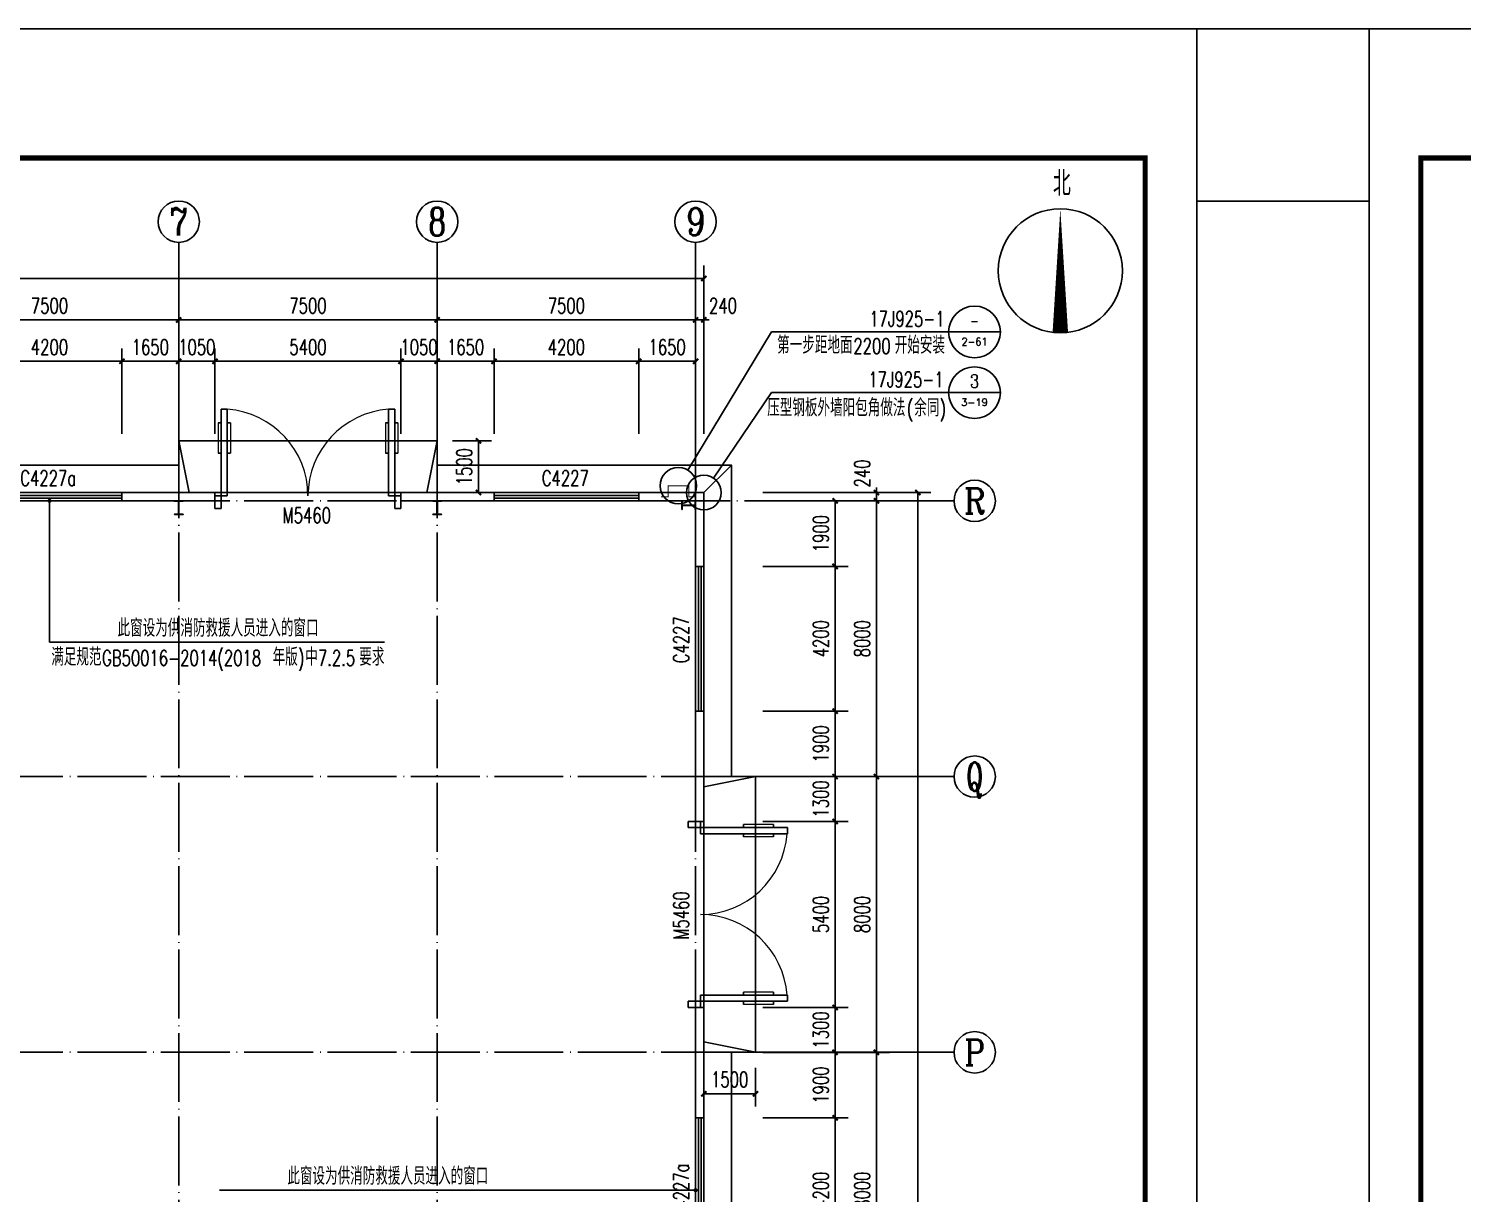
# Model space of a CAD drawing. Extents: x 14591016 to 15383666, y -730593 to -510197.
# Drawn here: x 14736611 to 14778219, y -606733 to -572943 of the extents above; entities that cross this region are included whole.
import ezdxf
from ezdxf.enums import TextEntityAlignment as Align

# ---------------------------------------------------------------- set-up
doc = ezdxf.new("R2010")
doc.units = 0
doc.header["$LTSCALE"] = 1000
doc.header["$MEASUREMENT"] = 0
doc.linetypes.add('DOTE', pattern=[2.42, 2, -0.2, 0.02, -0.2])
for name, color, linetype in [('AXIS', 3, 'Continuous'), ('AXIS_TEXT', 7, 'Continuous'), ('COLUMN', 2, 'Continuous'), ('DIM_IDEN', 3, 'Continuous'), ('DIM_LEAD', 3, 'Continuous'), ('DIM_SYMB', 3, 'Continuous'), ('DOTE', 1, 'DOTE'), ('PUB_DIM', 3, 'Continuous'), ('PUB_TEXT', 7, 'Continuous'), ('TK', 4, 'Continuous'), ('WALL-PARAPET', 6, 'Continuous'), ('WINDOW', 4, 'Continuous'), ('WINDOW_TEXT', 7, 'Continuous')]:
    doc.layers.add(name, color=color, linetype=linetype)
doc.styles.add('_TCH_AXIS', font='COMPLEX', dxfattribs={"bigfont": 'GBCBIG'})
doc.styles.add('_TCH_DIM', font='SIMPLEX', dxfattribs={"bigfont": 'GBCBIG'})
doc.styles.add('_TCH_DIM_T3', font='SIMPLEX', dxfattribs={"width": 0.705882, "bigfont": 'GBCBIG'})
doc.styles.add('_TCH_LABEL', font='COMPLEX', dxfattribs={"bigfont": 'GBCBIG'})
doc.styles.add('_TCH_WINDOW', font='SIMPLEX', dxfattribs={"height": 3.5, "bigfont": 'GBCBIG'})
doc.styles.add('COMPLEX', font='COMPLEX')
doc.dimstyles.new('_TCH_ARCH&&150', dxfattribs={"dimtxt": 446.25, "dimasz": 150, "dimexe": 375, "dimexo": 450, "dimgap": 189.375, "dimtad": 1, "dimdec": 0, "dimzin": 0, "dimdsep": 46, "dimtxsty": '_TCH_DIM_T3', "dimblk": 'ARCHTICK', "dimcen": 0.09, "dimclrt": 7, "dimazin": 2, "dimtfac": 1, "dimtdec": 0, "dimtix": 1, "dimtmove": 2, "dimatfit": 3, "dimfxl": 0, "dimtolj": 1, "dimtzin": 0, "dimarcsym": 0})

# ---------------------------------------------------------------- blocks, each defined once
blk = doc.blocks.new('A$C797E1D2B')
at = {"layer": 'COLUMN'}
h = blk.add_hatch(color=256, dxfattribs=at)
h.paths.add_polyline_path([(125, 400), (250, 400), (250, 388), (130, 388), (130, 200), (125, 200)])
h.paths.add_polyline_path([(0, 400), (125, 400), (125, 200), (120, 200), (120, 388), (0, 388)])
h.paths.add_polyline_path([(0, 12), (120, 12), (120, 200), (125, 200), (125, 0), (0, 0)])
h.paths.add_polyline_path([(125, 200), (130, 200), (130, 12), (250, 12), (250, 0), (125, 0)])
blk.add_lwpolyline([(250, 0), (250, 12), (130, 12), (130, 388), (250, 388), (250, 400), (0, 400), (0, 388), (120, 388), (120, 12), (0, 12), (0, 0)], close=True, dxfattribs=at)
blk = doc.blocks.new('GeYuanFrame_46685588', base_point=(20.09, 4.53))
at = {"layer": 'TK'}
blk.add_lwpolyline([(20.09, 4.53), (20.09, 598.53), (1071.09, 598.53), (1071.09, 4.53)], close=True, dxfattribs=at)
at = {"layer": 'TK', "const_width": 1}
blk.add_lwpolyline([(45.09, 588.53), (1061.09, 588.53), (1061.09, 14.53), (45.09, 14.53)], close=True, dxfattribs=at)
blk = doc.blocks.new('GeYuanFrame_74283803', base_point=(20.09, 4.53))
at = {"layer": 'TK'}
blk.add_lwpolyline([(20.09, 4.53), (20.09, 598.53), (1071.09, 598.53), (1071.09, 4.53)], close=True, dxfattribs=at)
at = {"layer": 'TK', "const_width": 1}
blk.add_lwpolyline([(45.09, 588.53), (1061.09, 588.53), (1061.09, 14.53), (45.09, 14.53)], close=True, dxfattribs=at)
blk = doc.blocks.new('$DorLib2D$00000011')
for p, q in [((-0.4667, 0.4709), (-0.4667, -0.0625)), ((-0.4667, 0.4709), (-0.4333, 0.4709)), ((-0.4333, 0.4709), (-0.4333, 0.0042)), ((0.4333, 0.4709), (0.4333, 0.0042)), ((0.4667, 0.4709), (0.4333, 0.4709)), ((0.4667, 0.4709), (0.4667, -0.0625)), ((-0.4833, 0.3962), (-0.4667, 0.3962)), ((-0.4167, 0.3962), (-0.4333, 0.3962)), ((0.4167, 0.3962), (0.4333, 0.3962)), ((0.4833, 0.3962), (0.4667, 0.3962)), ((-0.4833, 0.2346), (-0.4667, 0.2346)), ((-0.4167, 0.2346), (-0.4333, 0.2346)), ((0.4167, 0.2346), (0.4333, 0.2346)), ((0.4833, 0.2346), (0.4667, 0.2346)), ((-0.5, 0.0042), (-0.4333, 0.0042)), ((-0.5, 0.0042), (-0.5, -0.0625)), ((0.5, 0.0042), (0.4333, 0.0042)), ((0.5, 0.0042), (0.5, -0.0625)), ((-0.5, -0.0625), (-0.4667, -0.0625)), ((0.5, -0.0625), (0.4667, -0.0625))]:
    blk.add_line(p, q)
at = {"lineweight": 13}
for p, q in [((-0.4833, 0.3962), (-0.4833, 0.2346)), ((-0.4167, 0.3962), (-0.4167, 0.2346)), ((0.4167, 0.3962), (0.4167, 0.2346)), ((0.4833, 0.3962), (0.4833, 0.2346))]:
    blk.add_line(p, q, dxfattribs=at)
for centre, start, end in [((-0.4667, 0.0042), 0, 85.90396), ((0.4667, 0.0042), 94.09604, 180)]:
    blk.add_arc(centre, 0.4667, start, end, dxfattribs=at)
blk = doc.blocks.new('$TCHSYS$WIN2D')
for p, q in [((-0.5, 0.5), (0.5, 0.5)), ((-0.5, 0.5), (-0.5, -0.5)), ((0.5, 0.5), (0.5, -0.5)), ((0.5, 0.1667), (-0.5, 0.1667)), ((0.5, -0.1667), (-0.5, -0.1667)), ((-0.5, -0.5), (0.5, -0.5))]:
    blk.add_line(p, q)
blk = doc.blocks.new('_AXISO')
blk.add_circle((0, 0), 0.5)
at = {"layer": 'AXIS_TEXT', "style": 'COMPLEX', "width": 1.041667}
blk.add_attdef('A', text='', height=0.56, dxfattribs=at).set_placement((-0.25, -0.28), (0.25, -0.28), align=Align.FIT)
blk = doc.blocks.new('_ArchTick')
at = {"color": 0, "linetype": 'ByBlock', "const_width": 0.4}
blk.add_lwpolyline([(-0.5, -0.5), (0.5, 0.5)], dxfattribs=at)
blk = doc.blocks.new('*D56')
at = {"layer": 'AXIS', "color": 0, "lineweight": -2}
for p, q in [((14695726, -584693), (14695726, -579818)), ((14756206, -584693), (14756206, -579818)), ((14695726, -580193), (14756206, -580193))]:
    blk.add_line(p, q, dxfattribs=at)
at = {"layer": 'Defpoints', "color": 0}
for p in [(14756206, -580193), (14695726, -585143), (14756206, -585143)]:
    blk.add_point(p, dxfattribs=at)
at = {"layer": 'AXIS', "color": 0, "lineweight": -2, "xscale": 150, "yscale": 150, "zscale": 150, "rotation": 180}
blk.add_blockref('_ArchTick', (14695726, -580193), dxfattribs=at)
at = {"layer": 'AXIS', "color": 0, "lineweight": -2, "xscale": 150, "yscale": 150, "zscale": 150}
blk.add_blockref('_ArchTick', (14756206, -580193), dxfattribs=at)
at = {"layer": 'AXIS', "color": 7, "insert": (14725966, -579780), "char_height": 446.2, "attachment_point": 5, "style": '_TCH_DIM_T3'}
blk.add_mtext('\\A1;60480', dxfattribs=at)
blk = doc.blocks.new('*D63')
at = {"layer": 'AXIS', "color": 0, "lineweight": -2}
for p, q in [((14733466, -584693), (14733466, -581018)), ((14740966, -584693), (14740966, -581018)), ((14733466, -581393), (14740966, -581393))]:
    blk.add_line(p, q, dxfattribs=at)
at = {"layer": 'Defpoints', "color": 0}
for p in [(14740966, -581393), (14733466, -585143), (14740966, -585143)]:
    blk.add_point(p, dxfattribs=at)
at = {"layer": 'AXIS', "color": 0, "lineweight": -2, "xscale": 150, "yscale": 150, "zscale": 150, "rotation": 180}
blk.add_blockref('_ArchTick', (14733466, -581393), dxfattribs=at)
at = {"layer": 'AXIS', "color": 0, "lineweight": -2, "xscale": 150, "yscale": 150, "zscale": 150}
blk.add_blockref('_ArchTick', (14740966, -581393), dxfattribs=at)
at = {"layer": 'AXIS', "color": 7, "insert": (14737216, -580980), "char_height": 446.2, "attachment_point": 5, "style": '_TCH_DIM_T3'}
blk.add_mtext('\\A1;7500', dxfattribs=at)
blk = doc.blocks.new('*D64')
at = {"layer": 'AXIS', "color": 0, "lineweight": -2}
for p, q in [((14740966, -584693), (14740966, -581018)), ((14748466, -584693), (14748466, -581018)), ((14740966, -581393), (14748466, -581393))]:
    blk.add_line(p, q, dxfattribs=at)
at = {"layer": 'Defpoints', "color": 0}
for p in [(14748466, -581393), (14740966, -585143), (14748466, -585143)]:
    blk.add_point(p, dxfattribs=at)
at = {"layer": 'AXIS', "color": 0, "lineweight": -2, "xscale": 150, "yscale": 150, "zscale": 150, "rotation": 180}
blk.add_blockref('_ArchTick', (14740966, -581393), dxfattribs=at)
at = {"layer": 'AXIS', "color": 0, "lineweight": -2, "xscale": 150, "yscale": 150, "zscale": 150}
blk.add_blockref('_ArchTick', (14748466, -581393), dxfattribs=at)
at = {"layer": 'AXIS', "color": 7, "insert": (14744716, -580980), "char_height": 446.2, "attachment_point": 5, "style": '_TCH_DIM_T3'}
blk.add_mtext('\\A1;7500', dxfattribs=at)
blk = doc.blocks.new('*D65')
at = {"layer": 'AXIS', "color": 0, "lineweight": -2}
for p, q in [((14748466, -584693), (14748466, -581018)), ((14755966, -584693), (14755966, -581018)), ((14748466, -581393), (14755966, -581393))]:
    blk.add_line(p, q, dxfattribs=at)
at = {"layer": 'Defpoints', "color": 0}
for p in [(14755966, -581393), (14748466, -585143), (14755966, -585143)]:
    blk.add_point(p, dxfattribs=at)
at = {"layer": 'AXIS', "color": 0, "lineweight": -2, "xscale": 150, "yscale": 150, "zscale": 150, "rotation": 180}
blk.add_blockref('_ArchTick', (14748466, -581393), dxfattribs=at)
at = {"layer": 'AXIS', "color": 0, "lineweight": -2, "xscale": 150, "yscale": 150, "zscale": 150}
blk.add_blockref('_ArchTick', (14755966, -581393), dxfattribs=at)
at = {"layer": 'AXIS', "color": 7, "insert": (14752216, -580980), "char_height": 446.2, "attachment_point": 5, "style": '_TCH_DIM_T3'}
blk.add_mtext('\\A1;7500', dxfattribs=at)
blk = doc.blocks.new('*D66')
at = {"layer": 'AXIS', "color": 0, "lineweight": -2}
for p, q in [((14755966, -584693), (14755966, -581018)), ((14756206, -584693), (14756206, -581018)), ((14755966, -581393), (14755816, -581393)), ((14755966, -581393), (14756206, -581393)), ((14756206, -581393), (14756356, -581393))]:
    blk.add_line(p, q, dxfattribs=at)
at = {"layer": 'Defpoints', "color": 0}
for p in [(14756206, -581393), (14755966, -585143), (14756206, -585143)]:
    blk.add_point(p, dxfattribs=at)
at = {"layer": 'AXIS', "color": 0, "lineweight": -2, "xscale": 150, "yscale": 150, "zscale": 150}
blk.add_blockref('_ArchTick', (14755966, -581393), dxfattribs=at)
at = {"layer": 'AXIS', "color": 0, "lineweight": -2, "xscale": 150, "yscale": 150, "zscale": 150, "rotation": 180}
blk.add_blockref('_ArchTick', (14756206, -581393), dxfattribs=at)
at = {"layer": 'AXIS', "color": 7, "insert": (14756761, -580980), "char_height": 446.2, "attachment_point": 5, "style": '_TCH_DIM_T3'}
blk.add_mtext('\\A1;240', dxfattribs=at)
blk = doc.blocks.new('*D85')
at = {"layer": 'AXIS', "color": 0, "lineweight": -2}
for p, q in [((14757916, -586403), (14762791, -586403)), ((14762416, -706883), (14762416, -586403)), ((14757916, -706883), (14762791, -706883))]:
    blk.add_line(p, q, dxfattribs=at)
at = {"layer": 'Defpoints', "color": 0}
for p in [(14757466, -586403), (14762416, -586403), (14757466, -706883)]:
    blk.add_point(p, dxfattribs=at)
at = {"layer": 'AXIS', "color": 0, "lineweight": -2, "xscale": 150, "yscale": 150, "zscale": 150}
for p, rotation in [((14762416, -586403), 90), ((14762416, -706883), 270)]:
    blk.add_blockref('_ArchTick', p, dxfattribs=dict(at, rotation=rotation))
at = {"layer": 'AXIS', "color": 7, "insert": (14762004, -646643), "char_height": 446.2, "attachment_point": 5, "rotation": 90, "style": '_TCH_DIM_T3'}
blk.add_mtext('\\A1;120480', dxfattribs=at)
blk = doc.blocks.new('*D99')
at = {"layer": 'AXIS', "color": 0, "lineweight": -2}
for p, q in [((14757916, -602643), (14761591, -602643)), ((14761216, -610643), (14761216, -602643)), ((14757916, -610643), (14761591, -610643))]:
    blk.add_line(p, q, dxfattribs=at)
at = {"layer": 'Defpoints', "color": 0}
for p in [(14757466, -602643), (14761216, -602643), (14757466, -610643)]:
    blk.add_point(p, dxfattribs=at)
at = {"layer": 'AXIS', "color": 0, "lineweight": -2, "xscale": 150, "yscale": 150, "zscale": 150}
for p, rotation in [((14761216, -602643), 90), ((14761216, -610643), 270)]:
    blk.add_blockref('_ArchTick', p, dxfattribs=dict(at, rotation=rotation))
at = {"layer": 'AXIS', "color": 7, "insert": (14760804, -606643), "char_height": 446.2, "attachment_point": 5, "rotation": 90, "style": '_TCH_DIM_T3'}
blk.add_mtext('\\A1;8000', dxfattribs=at)
blk = doc.blocks.new('*D100')
at = {"layer": 'AXIS', "color": 0, "lineweight": -2}
for p, q in [((14757916, -594643), (14761591, -594643)), ((14761216, -602643), (14761216, -594643)), ((14757916, -602643), (14761591, -602643))]:
    blk.add_line(p, q, dxfattribs=at)
at = {"layer": 'Defpoints', "color": 0}
for p in [(14757466, -594643), (14761216, -594643), (14757466, -602643)]:
    blk.add_point(p, dxfattribs=at)
at = {"layer": 'AXIS', "color": 0, "lineweight": -2, "xscale": 150, "yscale": 150, "zscale": 150}
for p, rotation in [((14761216, -594643), 90), ((14761216, -602643), 270)]:
    blk.add_blockref('_ArchTick', p, dxfattribs=dict(at, rotation=rotation))
at = {"layer": 'AXIS', "color": 7, "insert": (14760804, -598643), "char_height": 446.2, "attachment_point": 5, "rotation": 90, "style": '_TCH_DIM_T3'}
blk.add_mtext('\\A1;8000', dxfattribs=at)
blk = doc.blocks.new('*D101')
at = {"layer": 'AXIS', "color": 0, "lineweight": -2}
for p, q in [((14757916, -586643), (14761591, -586643)), ((14761216, -594643), (14761216, -586643)), ((14757916, -594643), (14761591, -594643))]:
    blk.add_line(p, q, dxfattribs=at)
at = {"layer": 'Defpoints', "color": 0}
for p in [(14757466, -586643), (14761216, -586643), (14757466, -594643)]:
    blk.add_point(p, dxfattribs=at)
at = {"layer": 'AXIS', "color": 0, "lineweight": -2, "xscale": 150, "yscale": 150, "zscale": 150}
for p, rotation in [((14761216, -586643), 90), ((14761216, -594643), 270)]:
    blk.add_blockref('_ArchTick', p, dxfattribs=dict(at, rotation=rotation))
at = {"layer": 'AXIS', "color": 7, "insert": (14760804, -590643), "char_height": 446.2, "attachment_point": 5, "rotation": 90, "style": '_TCH_DIM_T3'}
blk.add_mtext('\\A1;8000', dxfattribs=at)
blk = doc.blocks.new('*D102')
at = {"layer": 'AXIS', "color": 0, "lineweight": -2}
for p, q in [((14761216, -586403), (14761216, -586253)), ((14757916, -586403), (14761591, -586403)), ((14757916, -586643), (14761591, -586643)), ((14761216, -586643), (14761216, -586403)), ((14761216, -586643), (14761216, -586793))]:
    blk.add_line(p, q, dxfattribs=at)
at = {"layer": 'Defpoints', "color": 0}
for p in [(14757466, -586403), (14757466, -586643), (14761216, -586403)]:
    blk.add_point(p, dxfattribs=at)
at = {"layer": 'AXIS', "color": 0, "lineweight": -2, "xscale": 150, "yscale": 150, "zscale": 150}
for p, rotation in [((14761216, -586403), 270), ((14761216, -586643), 90)]:
    blk.add_blockref('_ArchTick', p, dxfattribs=dict(at, rotation=rotation))
at = {"layer": 'AXIS', "color": 7, "insert": (14760804, -585848), "char_height": 446.2, "attachment_point": 5, "rotation": 90, "style": '_TCH_DIM_T3'}
blk.add_mtext('\\A1;240', dxfattribs=at)
blk = doc.blocks.new('*D308')
at = {"layer": 'Defpoints', "color": 0}
for p in [(14757466, -604543), (14760016, -604543), (14757466, -608743)]:
    blk.add_point(p, dxfattribs=at)
at = {"layer": 'PUB_DIM', "color": 0, "lineweight": -2}
for p, q in [((14757916, -604543), (14760391, -604543)), ((14760016, -608743), (14760016, -604543)), ((14757916, -608743), (14760391, -608743))]:
    blk.add_line(p, q, dxfattribs=at)
at = {"layer": 'PUB_DIM', "color": 0, "lineweight": -2, "xscale": 150, "yscale": 150, "zscale": 150}
for p, rotation in [((14760016, -604543), 90), ((14760016, -608743), 270)]:
    blk.add_blockref('_ArchTick', p, dxfattribs=dict(at, rotation=rotation))
at = {"layer": 'PUB_DIM', "color": 7, "insert": (14759604, -606643), "char_height": 446.2, "attachment_point": 5, "rotation": 90, "style": '_TCH_DIM_T3'}
blk.add_mtext('\\A1;4200', dxfattribs=at)
blk = doc.blocks.new('*D309')
at = {"layer": 'Defpoints', "color": 0}
for p in [(14757466, -602643), (14760016, -602643), (14757466, -604543)]:
    blk.add_point(p, dxfattribs=at)
at = {"layer": 'PUB_DIM', "color": 0, "lineweight": -2}
for p, q in [((14757916, -602643), (14760391, -602643)), ((14760016, -604543), (14760016, -602643)), ((14757916, -604543), (14760391, -604543))]:
    blk.add_line(p, q, dxfattribs=at)
at = {"layer": 'PUB_DIM', "color": 0, "lineweight": -2, "xscale": 150, "yscale": 150, "zscale": 150}
for p, rotation in [((14760016, -602643), 90), ((14760016, -604543), 270)]:
    blk.add_blockref('_ArchTick', p, dxfattribs=dict(at, rotation=rotation))
at = {"layer": 'PUB_DIM', "color": 7, "insert": (14759604, -603593), "char_height": 446.2, "attachment_point": 5, "rotation": 90, "style": '_TCH_DIM_T3'}
blk.add_mtext('\\A1;1900', dxfattribs=at)
blk = doc.blocks.new('*D310')
at = {"layer": 'Defpoints', "color": 0}
for p in [(14757466, -601343), (14760016, -601343), (14757466, -602643)]:
    blk.add_point(p, dxfattribs=at)
at = {"layer": 'PUB_DIM', "color": 0, "lineweight": -2}
for p, q in [((14760016, -601343), (14760016, -601193)), ((14757916, -601343), (14760391, -601343)), ((14760016, -602643), (14760016, -601343)), ((14757916, -602643), (14760391, -602643)), ((14760016, -602643), (14760016, -602793))]:
    blk.add_line(p, q, dxfattribs=at)
at = {"layer": 'PUB_DIM', "color": 0, "lineweight": -2, "xscale": 150, "yscale": 150, "zscale": 150}
for p, rotation in [((14760016, -601343), 270), ((14760016, -602643), 90)]:
    blk.add_blockref('_ArchTick', p, dxfattribs=dict(at, rotation=rotation))
at = {"layer": 'PUB_DIM', "color": 7, "insert": (14759604, -601993), "char_height": 446.2, "attachment_point": 5, "rotation": 90, "style": '_TCH_DIM_T3'}
blk.add_mtext('\\A1;1300', dxfattribs=at)
blk = doc.blocks.new('*D311')
at = {"layer": 'Defpoints', "color": 0}
for p in [(14757466, -595943), (14760016, -595943), (14757466, -601343)]:
    blk.add_point(p, dxfattribs=at)
at = {"layer": 'PUB_DIM', "color": 0, "lineweight": -2}
for p, q in [((14757916, -595943), (14760391, -595943)), ((14760016, -601343), (14760016, -595943)), ((14757916, -601343), (14760391, -601343))]:
    blk.add_line(p, q, dxfattribs=at)
at = {"layer": 'PUB_DIM', "color": 0, "lineweight": -2, "xscale": 150, "yscale": 150, "zscale": 150}
for p, rotation in [((14760016, -595943), 90), ((14760016, -601343), 270)]:
    blk.add_blockref('_ArchTick', p, dxfattribs=dict(at, rotation=rotation))
at = {"layer": 'PUB_DIM', "color": 7, "insert": (14759604, -598643), "char_height": 446.2, "attachment_point": 5, "rotation": 90, "style": '_TCH_DIM_T3'}
blk.add_mtext('\\A1;5400', dxfattribs=at)
blk = doc.blocks.new('*D312')
at = {"layer": 'Defpoints', "color": 0}
for p in [(14757466, -594643), (14760016, -594643), (14757466, -595943)]:
    blk.add_point(p, dxfattribs=at)
at = {"layer": 'PUB_DIM', "color": 0, "lineweight": -2}
for p, q in [((14760016, -594643), (14760016, -594493)), ((14757916, -594643), (14760391, -594643)), ((14760016, -595943), (14760016, -594643)), ((14757916, -595943), (14760391, -595943)), ((14760016, -595943), (14760016, -596093))]:
    blk.add_line(p, q, dxfattribs=at)
at = {"layer": 'PUB_DIM', "color": 0, "lineweight": -2, "xscale": 150, "yscale": 150, "zscale": 150}
for p, rotation in [((14760016, -594643), 270), ((14760016, -595943), 90)]:
    blk.add_blockref('_ArchTick', p, dxfattribs=dict(at, rotation=rotation))
at = {"layer": 'PUB_DIM', "color": 7, "insert": (14759604, -595293), "char_height": 446.2, "attachment_point": 5, "rotation": 90, "style": '_TCH_DIM_T3'}
blk.add_mtext('\\A1;1300', dxfattribs=at)
blk = doc.blocks.new('*D313')
at = {"layer": 'Defpoints', "color": 0}
for p in [(14757466, -592743), (14760016, -592743), (14757466, -594643)]:
    blk.add_point(p, dxfattribs=at)
at = {"layer": 'PUB_DIM', "color": 0, "lineweight": -2}
for p, q in [((14757916, -592743), (14760391, -592743)), ((14760016, -594643), (14760016, -592743)), ((14757916, -594643), (14760391, -594643))]:
    blk.add_line(p, q, dxfattribs=at)
at = {"layer": 'PUB_DIM', "color": 0, "lineweight": -2, "xscale": 150, "yscale": 150, "zscale": 150}
for p, rotation in [((14760016, -592743), 90), ((14760016, -594643), 270)]:
    blk.add_blockref('_ArchTick', p, dxfattribs=dict(at, rotation=rotation))
at = {"layer": 'PUB_DIM', "color": 7, "insert": (14759604, -593693), "char_height": 446.2, "attachment_point": 5, "rotation": 90, "style": '_TCH_DIM_T3'}
blk.add_mtext('\\A1;1900', dxfattribs=at)
blk = doc.blocks.new('*D314')
at = {"layer": 'Defpoints', "color": 0}
for p in [(14757466, -588543), (14760016, -588543), (14757466, -592743)]:
    blk.add_point(p, dxfattribs=at)
at = {"layer": 'PUB_DIM', "color": 0, "lineweight": -2}
for p, q in [((14757916, -588543), (14760391, -588543)), ((14760016, -592743), (14760016, -588543)), ((14757916, -592743), (14760391, -592743))]:
    blk.add_line(p, q, dxfattribs=at)
at = {"layer": 'PUB_DIM', "color": 0, "lineweight": -2, "xscale": 150, "yscale": 150, "zscale": 150}
for p, rotation in [((14760016, -588543), 90), ((14760016, -592743), 270)]:
    blk.add_blockref('_ArchTick', p, dxfattribs=dict(at, rotation=rotation))
at = {"layer": 'PUB_DIM', "color": 7, "insert": (14759604, -590643), "char_height": 446.2, "attachment_point": 5, "rotation": 90, "style": '_TCH_DIM_T3'}
blk.add_mtext('\\A1;4200', dxfattribs=at)
blk = doc.blocks.new('*D315')
at = {"layer": 'Defpoints', "color": 0}
for p in [(14757466, -586643), (14760016, -586643), (14757466, -588543)]:
    blk.add_point(p, dxfattribs=at)
at = {"layer": 'PUB_DIM', "color": 0, "lineweight": -2}
for p, q in [((14757916, -586643), (14760391, -586643)), ((14760016, -588543), (14760016, -586643)), ((14757916, -588543), (14760391, -588543))]:
    blk.add_line(p, q, dxfattribs=at)
at = {"layer": 'PUB_DIM', "color": 0, "lineweight": -2, "xscale": 150, "yscale": 150, "zscale": 150}
for p, rotation in [((14760016, -586643), 90), ((14760016, -588543), 270)]:
    blk.add_blockref('_ArchTick', p, dxfattribs=dict(at, rotation=rotation))
at = {"layer": 'PUB_DIM', "color": 7, "insert": (14759604, -587593), "char_height": 446.2, "attachment_point": 5, "rotation": 90, "style": '_TCH_DIM_T3'}
blk.add_mtext('\\A1;1900', dxfattribs=at)
blk = doc.blocks.new('*D332')
at = {"layer": 'Defpoints', "color": 0}
for p in [(14739316, -582593), (14735116, -585143), (14739316, -585143)]:
    blk.add_point(p, dxfattribs=at)
at = {"layer": 'PUB_DIM', "color": 0, "lineweight": -2}
for p, q in [((14735116, -584693), (14735116, -582218)), ((14739316, -584693), (14739316, -582218)), ((14735116, -582593), (14739316, -582593))]:
    blk.add_line(p, q, dxfattribs=at)
at = {"layer": 'PUB_DIM', "color": 0, "lineweight": -2, "xscale": 150, "yscale": 150, "zscale": 150, "rotation": 180}
blk.add_blockref('_ArchTick', (14735116, -582593), dxfattribs=at)
at = {"layer": 'PUB_DIM', "color": 0, "lineweight": -2, "xscale": 150, "yscale": 150, "zscale": 150}
blk.add_blockref('_ArchTick', (14739316, -582593), dxfattribs=at)
at = {"layer": 'PUB_DIM', "color": 7, "insert": (14737216, -582180), "char_height": 446.2, "attachment_point": 5, "style": '_TCH_DIM_T3'}
blk.add_mtext('\\A1;4200', dxfattribs=at)
blk = doc.blocks.new('*D333')
at = {"layer": 'Defpoints', "color": 0}
for p in [(14740966, -582593), (14739316, -585143), (14740966, -585143)]:
    blk.add_point(p, dxfattribs=at)
at = {"layer": 'PUB_DIM', "color": 0, "lineweight": -2}
for p, q in [((14739316, -584693), (14739316, -582218)), ((14740966, -584693), (14740966, -582218)), ((14739316, -582593), (14740966, -582593))]:
    blk.add_line(p, q, dxfattribs=at)
at = {"layer": 'PUB_DIM', "color": 0, "lineweight": -2, "xscale": 150, "yscale": 150, "zscale": 150, "rotation": 180}
blk.add_blockref('_ArchTick', (14739316, -582593), dxfattribs=at)
at = {"layer": 'PUB_DIM', "color": 0, "lineweight": -2, "xscale": 150, "yscale": 150, "zscale": 150}
blk.add_blockref('_ArchTick', (14740966, -582593), dxfattribs=at)
at = {"layer": 'PUB_DIM', "color": 7, "insert": (14740141, -582180), "char_height": 446.2, "attachment_point": 5, "style": '_TCH_DIM_T3'}
blk.add_mtext('\\A1;1650', dxfattribs=at)
blk = doc.blocks.new('*D334')
at = {"layer": 'Defpoints', "color": 0}
for p in [(14742016, -582593), (14740966, -585143), (14742016, -585143)]:
    blk.add_point(p, dxfattribs=at)
at = {"layer": 'PUB_DIM', "color": 0, "lineweight": -2}
for p, q in [((14740966, -584693), (14740966, -582218)), ((14742016, -584693), (14742016, -582218)), ((14740966, -582593), (14740816, -582593)), ((14740966, -582593), (14742016, -582593)), ((14742016, -582593), (14742166, -582593))]:
    blk.add_line(p, q, dxfattribs=at)
at = {"layer": 'PUB_DIM', "color": 0, "lineweight": -2, "xscale": 150, "yscale": 150, "zscale": 150}
blk.add_blockref('_ArchTick', (14740966, -582593), dxfattribs=at)
at = {"layer": 'PUB_DIM', "color": 0, "lineweight": -2, "xscale": 150, "yscale": 150, "zscale": 150, "rotation": 180}
blk.add_blockref('_ArchTick', (14742016, -582593), dxfattribs=at)
at = {"layer": 'PUB_DIM', "color": 7, "insert": (14741491, -582180), "char_height": 446.2, "attachment_point": 5, "style": '_TCH_DIM_T3'}
blk.add_mtext('\\A1;1050', dxfattribs=at)
blk = doc.blocks.new('*D335')
at = {"layer": 'Defpoints', "color": 0}
for p in [(14747416, -582593), (14742016, -585143), (14747416, -585143)]:
    blk.add_point(p, dxfattribs=at)
at = {"layer": 'PUB_DIM', "color": 0, "lineweight": -2}
for p, q in [((14742016, -584693), (14742016, -582218)), ((14747416, -584693), (14747416, -582218)), ((14742016, -582593), (14747416, -582593))]:
    blk.add_line(p, q, dxfattribs=at)
at = {"layer": 'PUB_DIM', "color": 0, "lineweight": -2, "xscale": 150, "yscale": 150, "zscale": 150, "rotation": 180}
blk.add_blockref('_ArchTick', (14742016, -582593), dxfattribs=at)
at = {"layer": 'PUB_DIM', "color": 0, "lineweight": -2, "xscale": 150, "yscale": 150, "zscale": 150}
blk.add_blockref('_ArchTick', (14747416, -582593), dxfattribs=at)
at = {"layer": 'PUB_DIM', "color": 7, "insert": (14744716, -582180), "char_height": 446.2, "attachment_point": 5, "style": '_TCH_DIM_T3'}
blk.add_mtext('\\A1;5400', dxfattribs=at)
blk = doc.blocks.new('*D336')
at = {"layer": 'Defpoints', "color": 0}
for p in [(14748466, -582593), (14747416, -585143), (14748466, -585143)]:
    blk.add_point(p, dxfattribs=at)
at = {"layer": 'PUB_DIM', "color": 0, "lineweight": -2}
for p, q in [((14747416, -584693), (14747416, -582218)), ((14748466, -584693), (14748466, -582218)), ((14747416, -582593), (14747266, -582593)), ((14747416, -582593), (14748466, -582593)), ((14748466, -582593), (14748616, -582593))]:
    blk.add_line(p, q, dxfattribs=at)
at = {"layer": 'PUB_DIM', "color": 0, "lineweight": -2, "xscale": 150, "yscale": 150, "zscale": 150}
blk.add_blockref('_ArchTick', (14747416, -582593), dxfattribs=at)
at = {"layer": 'PUB_DIM', "color": 0, "lineweight": -2, "xscale": 150, "yscale": 150, "zscale": 150, "rotation": 180}
blk.add_blockref('_ArchTick', (14748466, -582593), dxfattribs=at)
at = {"layer": 'PUB_DIM', "color": 7, "insert": (14747941, -582180), "char_height": 446.2, "attachment_point": 5, "style": '_TCH_DIM_T3'}
blk.add_mtext('\\A1;1050', dxfattribs=at)
blk = doc.blocks.new('*D337')
at = {"layer": 'Defpoints', "color": 0}
for p in [(14750116, -582593), (14748466, -585143), (14750116, -585143)]:
    blk.add_point(p, dxfattribs=at)
at = {"layer": 'PUB_DIM', "color": 0, "lineweight": -2}
for p, q in [((14748466, -584693), (14748466, -582218)), ((14750116, -584693), (14750116, -582218)), ((14748466, -582593), (14750116, -582593))]:
    blk.add_line(p, q, dxfattribs=at)
at = {"layer": 'PUB_DIM', "color": 0, "lineweight": -2, "xscale": 150, "yscale": 150, "zscale": 150, "rotation": 180}
blk.add_blockref('_ArchTick', (14748466, -582593), dxfattribs=at)
at = {"layer": 'PUB_DIM', "color": 0, "lineweight": -2, "xscale": 150, "yscale": 150, "zscale": 150}
blk.add_blockref('_ArchTick', (14750116, -582593), dxfattribs=at)
at = {"layer": 'PUB_DIM', "color": 7, "insert": (14749291, -582180), "char_height": 446.2, "attachment_point": 5, "style": '_TCH_DIM_T3'}
blk.add_mtext('\\A1;1650', dxfattribs=at)
blk = doc.blocks.new('*D338')
at = {"layer": 'Defpoints', "color": 0}
for p in [(14754316, -582593), (14750116, -585143), (14754316, -585143)]:
    blk.add_point(p, dxfattribs=at)
at = {"layer": 'PUB_DIM', "color": 0, "lineweight": -2}
for p, q in [((14750116, -584693), (14750116, -582218)), ((14754316, -584693), (14754316, -582218)), ((14750116, -582593), (14754316, -582593))]:
    blk.add_line(p, q, dxfattribs=at)
at = {"layer": 'PUB_DIM', "color": 0, "lineweight": -2, "xscale": 150, "yscale": 150, "zscale": 150, "rotation": 180}
blk.add_blockref('_ArchTick', (14750116, -582593), dxfattribs=at)
at = {"layer": 'PUB_DIM', "color": 0, "lineweight": -2, "xscale": 150, "yscale": 150, "zscale": 150}
blk.add_blockref('_ArchTick', (14754316, -582593), dxfattribs=at)
at = {"layer": 'PUB_DIM', "color": 7, "insert": (14752216, -582180), "char_height": 446.2, "attachment_point": 5, "style": '_TCH_DIM_T3'}
blk.add_mtext('\\A1;4200', dxfattribs=at)
blk = doc.blocks.new('*D339')
at = {"layer": 'Defpoints', "color": 0}
for p in [(14755966, -582593), (14754316, -585143), (14755966, -585143)]:
    blk.add_point(p, dxfattribs=at)
at = {"layer": 'PUB_DIM', "color": 0, "lineweight": -2}
for p, q in [((14754316, -584693), (14754316, -582218)), ((14755966, -584693), (14755966, -582218)), ((14754316, -582593), (14755966, -582593))]:
    blk.add_line(p, q, dxfattribs=at)
at = {"layer": 'PUB_DIM', "color": 0, "lineweight": -2, "xscale": 150, "yscale": 150, "zscale": 150, "rotation": 180}
blk.add_blockref('_ArchTick', (14754316, -582593), dxfattribs=at)
at = {"layer": 'PUB_DIM', "color": 0, "lineweight": -2, "xscale": 150, "yscale": 150, "zscale": 150}
blk.add_blockref('_ArchTick', (14755966, -582593), dxfattribs=at)
at = {"layer": 'PUB_DIM', "color": 7, "insert": (14755141, -582180), "char_height": 446.2, "attachment_point": 5, "style": '_TCH_DIM_T3'}
blk.add_mtext('\\A1;1650', dxfattribs=at)
blk = doc.blocks.new('*D389')
at = {"layer": 'Defpoints', "color": 0}
for p in [(14756206, -602643), (14757706, -602643), (14757706, -603843)]:
    blk.add_point(p, dxfattribs=at)
at = {"layer": 'PUB_DIM', "color": 0, "lineweight": -2}
for p, q in [((14756206, -603093), (14756206, -604218)), ((14757706, -603093), (14757706, -604218)), ((14756206, -603843), (14757706, -603843))]:
    blk.add_line(p, q, dxfattribs=at)
at = {"layer": 'PUB_DIM', "color": 0, "lineweight": -2, "xscale": 150, "yscale": 150, "zscale": 150, "rotation": 180}
blk.add_blockref('_ArchTick', (14756206, -603843), dxfattribs=at)
at = {"layer": 'PUB_DIM', "color": 0, "lineweight": -2, "xscale": 150, "yscale": 150, "zscale": 150}
blk.add_blockref('_ArchTick', (14757706, -603843), dxfattribs=at)
at = {"layer": 'PUB_DIM', "color": 7, "insert": (14756956, -603430), "char_height": 446.2, "attachment_point": 5, "style": '_TCH_DIM_T3'}
blk.add_mtext('\\A1;1500', dxfattribs=at)
blk = doc.blocks.new('*D390')
at = {"layer": 'Defpoints', "color": 0}
for p in [(14748466, -584903), (14749666, -584903), (14748466, -586403)]:
    blk.add_point(p, dxfattribs=at)
at = {"layer": 'PUB_DIM', "color": 0, "lineweight": -2}
for p, q in [((14748916, -584903), (14750041, -584903)), ((14749666, -586403), (14749666, -584903)), ((14748916, -586403), (14750041, -586403))]:
    blk.add_line(p, q, dxfattribs=at)
at = {"layer": 'PUB_DIM', "color": 0, "lineweight": -2, "xscale": 150, "yscale": 150, "zscale": 150}
for p, rotation in [((14749666, -584903), 90), ((14749666, -586403), 270)]:
    blk.add_blockref('_ArchTick', p, dxfattribs=dict(at, rotation=rotation))
at = {"layer": 'PUB_DIM', "color": 7, "insert": (14749254, -585653), "char_height": 446.2, "attachment_point": 5, "rotation": 90, "style": '_TCH_DIM_T3'}
blk.add_mtext('\\A1;1500', dxfattribs=at)

msp = doc.modelspace()

# ---------------------------------------------------------------- linework, layer by layer
at = {"ltscale": 0.5}
for p, q in [((14740966.1, -584902.5), (14741266.1, -586402.5)), ((14748166.1, -586402.5), (14748466.1, -584902.5)), ((14756206.1, -586402.5), (14757006.1, -585602.5)), ((14757706.1, -594642.5), (14756206.1, -594942.5)), ((14756206.1, -602342.5), (14757706.1, -602642.5))]:
    msp.add_line(p, q, dxfattribs=at)
msp.add_lwpolyline([(14770516.1, -572942.5), (14770516.1, -577942.5), (14775516.1, -577942.5), (14775516.1, -572942.5)], close=True, dxfattribs=at)
for points in [[(14748466.1, -586402.5), (14748466.1, -584902.5), (14740966.1, -584902.5), (14740966.1, -586402.5)], [(14710966.1, -585602.5), (14740966.1, -585602.5)], [(14748466.1, -585602.5), (14757006.1, -585602.5), (14757006.1, -594642.5)], [(14756206.1, -602642.5), (14757706.1, -602642.5), (14757706.1, -594642.5), (14756206.1, -594642.5)], [(14757006.1, -602642.5), (14757006.1, -642642.5)]]:
    msp.add_lwpolyline(points, dxfattribs=at)
at = {"const_width": 30}
msp.add_lwpolyline([(14755966.1, -586522.5), (14755766.1, -586522.5), (14755766.1, -586202.5), (14755166.1, -586202.5), (14755166.1, -586522.5), (14754966.1, -586522.5)], dxfattribs=at)
at = {"layer": 'AXIS'}
for p, q in [((14740966.1, -585142.5), (14740966.1, -579142.5)), ((14748466.1, -585142.5), (14748466.1, -579142.5)), ((14755966.1, -585142.5), (14755966.1, -579142.5)), ((14757466.1, -586642.5), (14763466.1, -586642.5)), ((14757466.1, -594642.5), (14763466.1, -594642.5)), ((14757466.1, -602642.5), (14763466.1, -602642.5))]:
    msp.add_line(p, q, dxfattribs=at)
at = {"layer": 'DIM_IDEN'}
for p, q in [((14756488.5, -585984.8), (14758166.1, -583503)), ((14758166.1, -583503), (14763310.8, -583503)), ((14764810.8, -583503), (14763310.8, -583503))]:
    msp.add_line(p, q, dxfattribs=at)
for centre, radius in [((14764060.8, -583503), 750), ((14756206.1, -586402.5), 504.2)]:
    msp.add_circle(centre, radius, dxfattribs=at)
at = {"layer": 'DIM_LEAD'}
for p, q in [((14755740.7, -585748.9), (14758166.1, -581742.5)), ((14758166.1, -581742.5), (14763310.8, -581742.5)), ((14764810.8, -581742.5), (14763310.8, -581742.5)), ((14737216.1, -586642.5), (14737216.1, -590742.5)), ((14737216.1, -590742.5), (14746937.5, -590742.5)), ((14751866.1, -606642.5), (14742144.8, -606642.5)), ((14755966.1, -606642.5), (14751866.1, -606642.5))]:
    msp.add_line(p, q, dxfattribs=at)
at = {"layer": 'DIM_LEAD', "const_width": 60}
for points in [[(14737216.1, -586612.5, 1), (14737216.1, -586672.5, 1)], [(14755996.1, -606642.5, 1), (14755936.1, -606642.5, 1)]]:
    msp.add_lwpolyline(points, format="xyb", close=True, dxfattribs=at)
at = {"layer": 'DIM_LEAD'}
for centre, radius in [((14764060.8, -581742.5), 750), ((14755466.1, -586202.5), 530.2)]:
    msp.add_circle(centre, radius, dxfattribs=at)
at = {"layer": 'DIM_SYMB'}
msp.add_lwpolyline([(14766551.9, -581767.8, 450, 0, 0), (14766551.9, -578167.8, 0, 0, 0)], format="xyseb", dxfattribs=at)
msp.add_circle((14766551.9, -579967.8), 1800, dxfattribs=at)
at = {"layer": 'DOTE'}
for p, q in [((14740966.1, -708142.5), (14740966.1, -585142.5)), ((14748466.1, -708142.5), (14748466.1, -585142.5)), ((14755966.1, -708142.5), (14755966.1, -585142.5)), ((14694466.1, -586642.5), (14757466.1, -586642.5)), ((14694466.1, -594642.5), (14757466.1, -594642.5)), ((14694466.1, -602642.5), (14757466.1, -602642.5))]:
    msp.add_line(p, q, dxfattribs=at)
at = {"layer": 'WALL-PARAPET'}
for p, q in [((14742016.1, -586402.5), (14739316.1, -586402.5)), ((14739316.1, -586402.5), (14739316.1, -586642.5)), ((14739316.1, -586642.5), (14742016.1, -586642.5)), ((14742016.1, -586642.5), (14742016.1, -586402.5)), ((14750116.1, -586402.5), (14747416.1, -586402.5)), ((14747416.1, -586402.5), (14747416.1, -586642.5)), ((14747416.1, -586642.5), (14750116.1, -586642.5)), ((14750116.1, -586642.5), (14750116.1, -586402.5)), ((14756206.1, -586402.5), (14754316.1, -586402.5)), ((14754316.1, -586402.5), (14754316.1, -586642.5)), ((14754316.1, -586642.5), (14755966.1, -586642.5)), ((14755966.1, -586642.5), (14755966.1, -588542.5)), ((14756206.1, -588542.5), (14756206.1, -586402.5)), ((14755966.1, -588542.5), (14756206.1, -588542.5)), ((14756206.1, -592742.5), (14755966.1, -592742.5)), ((14755966.1, -592742.5), (14755966.1, -595942.5)), ((14756206.1, -595942.5), (14756206.1, -592742.5)), ((14755966.1, -595942.5), (14756206.1, -595942.5)), ((14756206.1, -601342.5), (14755966.1, -601342.5)), ((14755966.1, -601342.5), (14755966.1, -604542.5)), ((14756206.1, -604542.5), (14756206.1, -601342.5)), ((14755966.1, -604542.5), (14756206.1, -604542.5))]:
    msp.add_line(p, q, dxfattribs=at)
at = {"layer": 'WINDOW'}
for p, q in [((14747416.1, -586402.5), (14742016.1, -586402.5)), ((14756206.1, -601342.5), (14756206.1, -595942.5))]:
    msp.add_line(p, q, dxfattribs=at)

# ---------------------------------------------------------------- block references
at = {"xscale": 150, "yscale": 150, "zscale": 150, "rotation": 270}
for name, p in [('GeYuanFrame_46685588', (14681416.1, -572942.5)), ('GeYuanFrame_74283803', (14775516.1, -572942.5))]:
    msp.add_blockref(name, p, dxfattribs=at)
at = {"xscale": -1}
for p in [(14741091.1, -587042.5), (14748591.1, -587042.5)]:
    msp.add_blockref('A$C797E1D2B', p, dxfattribs=at)
at = {"rotation": 270}
msp.add_blockref('A$C797E1D2B', (14755566.1, -586642.5), dxfattribs=at)
at = {"layer": 'AXIS'}
ref = msp.add_blockref('_AXISO', (14740966.1, -578542.5), dxfattribs=dict(at, xscale=1200, yscale=1200, zscale=1200))
ref.add_attrib('A', '7', dxfattribs={"layer": 'AXIS_TEXT', "ltscale": 0.5, "height": 798.8, "style": '_TCH_AXIS'}).set_placement((14740699.9, -578941.9), (14741232.4, -578941.9), align=Align.FIT)
ref = msp.add_blockref('_AXISO', (14748466.1, -578542.5), dxfattribs=dict(at, xscale=1200, yscale=1200, zscale=1200))
ref.add_attrib('A', '8', dxfattribs={"layer": 'AXIS_TEXT', "ltscale": 0.5, "height": 798.8, "style": '_TCH_AXIS'}).set_placement((14748199.9, -578941.9), (14748732.4, -578941.9), align=Align.FIT)
ref = msp.add_blockref('_AXISO', (14755966.1, -578542.5), dxfattribs=dict(at, xscale=1200, yscale=1200, zscale=1200))
ref.add_attrib('A', '9', dxfattribs={"layer": 'AXIS_TEXT', "ltscale": 0.5, "height": 798.8, "style": '_TCH_AXIS'}).set_placement((14755699.9, -578941.9), (14756232.4, -578941.9), align=Align.FIT)
ref = msp.add_blockref('_AXISO', (14764066.1, -586642.5), dxfattribs=dict(at, xscale=1200, yscale=1200, zscale=1200))
ref.add_attrib('A', 'R', dxfattribs={"layer": 'AXIS_TEXT', "ltscale": 0.5, "height": 728.9, "style": '_TCH_AXIS'}).set_placement((14763753.8, -587007), (14764378.5, -587007), align=Align.FIT)
ref = msp.add_blockref('_AXISO', (14764066.1, -594642.5), dxfattribs=dict(at, xscale=1200, yscale=1200, zscale=1200))
ref.add_attrib('A', 'Q', dxfattribs={"layer": 'AXIS_TEXT', "ltscale": 0.5, "height": 817.6, "style": '_TCH_AXIS', "width": 0.807692}).set_placement((14763814.6, -595051.3), (14764317.7, -595051.3), align=Align.FIT)
ref = msp.add_blockref('_AXISO', (14764066.1, -602642.5), dxfattribs=dict(at, xscale=1200, yscale=1200, zscale=1200))
ref.add_attrib('A', 'P', dxfattribs={"layer": 'AXIS_TEXT', "ltscale": 0.5, "height": 746.2, "style": '_TCH_AXIS'}).set_placement((14763764.1, -603015.6), (14764368.2, -603015.6), align=Align.FIT)
at = {"layer": 'WINDOW'}
ref = msp.add_blockref('$DorLib2D$00000011', (14744716.1, -586522.5), dxfattribs=dict(at, xscale=-5400, yscale=-5400, zscale=-5400, rotation=180))
ref.add_attrib('A', 'M5460', (14743981.1, -587285.5), dxfattribs={"layer": 'WINDOW_TEXT', "ltscale": 0.5, "height": 446.25, "style": '_TCH_WINDOW', "width": 0.705882})
ref = msp.add_blockref('$TCHSYS$WIN2D', (14737216.1, -586522.5), dxfattribs=dict(at, xscale=-4200, yscale=240, zscale=-4200, rotation=180))
ref.add_attrib('A', 'C4227a', (14736368.6, -586205.8), dxfattribs={"layer": 'WINDOW_TEXT', "ltscale": 0.5, "height": 446.25, "style": '_TCH_WINDOW', "width": 0.705882})
ref = msp.add_blockref('$TCHSYS$WIN2D', (14752216.1, -586522.5), dxfattribs=dict(at, xscale=-4200, yscale=240, zscale=-4200, rotation=180))
ref.add_attrib('A', 'C4227', (14751503.6, -586205.8), dxfattribs={"layer": 'WINDOW_TEXT', "ltscale": 0.5, "height": 446.25, "style": '_TCH_WINDOW', "width": 0.705882})
ref = msp.add_blockref('$TCHSYS$WIN2D', (14756086.1, -590642.5), dxfattribs=dict(at, xscale=4200, yscale=-240, zscale=4200, rotation=90))
ref.add_attrib('A', 'C4227', (14755769.4, -591355), dxfattribs={"layer": 'WINDOW_TEXT', "ltscale": 0.5, "height": 446.25, "rotation": 90, "style": '_TCH_WINDOW', "width": 0.705882})
ref = msp.add_blockref('$DorLib2D$00000011', (14756086.1, -598642.5), dxfattribs=dict(at, xscale=-5400, yscale=-5400, zscale=-5400, rotation=90))
ref.add_attrib('A', 'M5460', (14755769.4, -599377.5), dxfattribs={"layer": 'WINDOW_TEXT', "ltscale": 0.5, "height": 446.25, "rotation": 90, "style": '_TCH_WINDOW', "width": 0.705882})
ref = msp.add_blockref('$TCHSYS$WIN2D', (14756086.1, -606642.5), dxfattribs=dict(at, xscale=4200, yscale=-240, zscale=4200, rotation=90))
ref.add_attrib('A', 'C4227a', (14755769.4, -607490), dxfattribs={"layer": 'WINDOW_TEXT', "ltscale": 0.5, "height": 446.25, "rotation": 90, "style": '_TCH_WINDOW', "width": 0.705882})

# ---------------------------------------------------------------- texts
at = {"layer": 'PUB_TEXT'}
for s, height, style, p in [('北', 723.4, '_TCH_DIM', (14766336.4, -577792.8)), ('第一步距地面', 506.38, '_TCH_DIM', (14758334.1, -582374.8)), ('开始安装', 506.38, '_TCH_DIM', (14761745.9, -582374.8)), ('压型钢板外墙阳包角做法', 506.383, '_TCH_LABEL', (14758046.3, -584191.7)), ('余同', 506.38, '_TCH_LABEL', (14762311.1, -584191.7)), ('此窗设为供消防救援人员进入的窗口', 506.383, '_TCH_DIM', (14739189.3, -590585)), ('满足规范', 506.38, '_TCH_DIM', (14737266, -591425)), ('年版', 506.38, '_TCH_DIM', (14743690.4, -591425)), ('中', 506.4, '_TCH_DIM', (14744637.7, -591425)), ('要求', 506.38, '_TCH_DIM', (14746206.3, -591425)), ('此窗设为供消防救援人员进入的窗口', 506.383, '_TCH_DIM', (14744118, -606485))]:
    msp.add_text(s, height=height, dxfattribs=dict(at, style=style)).set_placement(p)
at = {"layer": 'PUB_TEXT', "width": 0.705882}
for s, height, style, p in [('17J925-1', 446.25, '_TCH_DIM', (14761008.3, -581585)), ('2200', 446.25, '_TCH_DIM', (14760545.9, -582374.8)), ('17J925-1', 446.25, '_TCH_LABEL', (14760978.3, -583345.5)), ('(', 446.2, '_TCH_LABEL', (14762101.1, -584191.7)), (')', 446.2, '_TCH_LABEL', (14763048.3, -584191.7)), ('GB50016-2014(2018', 446.25, '_TCH_DIM', (14738740.4, -591425)), (')', 446.2, '_TCH_DIM', (14744427.7, -591425)), ('7.2.5', 446.25, '_TCH_DIM', (14745006.3, -591425))]:
    msp.add_text(s, height=height, dxfattribs=dict(at, style=style)).set_placement(p)
at = {"layer": 'PUB_TEXT', "style": '_TCH_DIM', "width": 0.777778}
msp.add_text('-', height=391.5, dxfattribs=at).set_placement((14763930.3, -581603.7), (14764191.3, -581603.7), align=Align.FIT)
at = {"layer": 'PUB_TEXT'}
for s, height, style, p, p2 in [('2-61', 223.12, '_TCH_DIM', (14763683.6, -582135.7), (14764438, -582135.7)), ('3', 391.5, '_TCH_LABEL', (14763930.3, -583364.2), (14764191.3, -583364.2)), ('3-19', 206.52, '_TCH_LABEL', (14763672.3, -583883.5), (14764449.2, -583883.5))]:
    msp.add_text(s, height=height, dxfattribs=dict(at, style=style)).set_placement(p, p2, align=Align.FIT)

# ---------------------------------------------------------------- dimensions: what is measured, and where the dimension line sits
at = {"layer": 'AXIS'}
for p1, p2, distance, text, picture, middle in [((14695726.1, -585142.5), (14756206.1, -585142.5), 4950, '60480', '*D56', (14725966.1, -579780)), ((14733466.1, -585142.5), (14740966.1, -585142.5), 3750, '7500', '*D63', (14737216.1, -580980)), ((14740966.1, -585142.5), (14748466.1, -585142.5), 3750, '7500', '*D64', (14744716.1, -580980)), ((14748466.1, -585142.5), (14755966.1, -585142.5), 3750, '7500', '*D65', (14752216.1, -580980)), ((14757466.1, -706882.5), (14757466.1, -586402.5), -4950, '120480', '*D85', (14762003.6, -646642.5)), ((14757466.1, -594642.5), (14757466.1, -586642.5), -3750, '8000', '*D101', (14760803.6, -590642.5)), ((14757466.1, -602642.5), (14757466.1, -594642.5), -3750, '8000', '*D100', (14760803.6, -598642.5)), ((14757466.1, -610642.5), (14757466.1, -602642.5), -3750, '8000', '*D99', (14760803.6, -606642.5))]:
    dim = msp.add_aligned_dim(p1=p1, p2=p2, distance=distance, text=text, dimstyle='_TCH_ARCH&&150', dxfattribs=at)
    dim.commit()
    dim.dimension.update_dxf_attribs({"geometry": picture, "text_midpoint": middle})
for base, p1, p2, angle, picture, middle in [((14756206.1, -581392.5), (14755966.1, -585142.5), (14756206.1, -585142.5), 0, '*D66', (14756761.1, -580980)), ((14761216.1, -586402.5), (14757466.1, -586642.5), (14757466.1, -586402.5), 90, '*D102', (14760803.6, -585847.5))]:
    dim = msp.add_linear_dim(base=base, p1=p1, p2=p2, angle=angle, text='240', dimstyle='_TCH_ARCH&&150', dxfattribs=at)
    dim.commit()
    dim.dimension.update_dxf_attribs({"geometry": picture, "text_midpoint": middle, "dimtype": 161})
at = {"layer": 'PUB_DIM'}
for p1, p2, distance, text, picture, middle in [((14735116.1, -585142.5), (14739316.1, -585142.5), 2550, '4200', '*D332', (14737216.1, -582180)), ((14739316.1, -585142.5), (14740966.1, -585142.5), 2550, '1650', '*D333', (14740141.1, -582180)), ((14740966.1, -585142.5), (14742016.1, -585142.5), 2550, '1050', '*D334', (14741491.1, -582180)), ((14742016.1, -585142.5), (14747416.1, -585142.5), 2550, '5400', '*D335', (14744716.1, -582180)), ((14747416.1, -585142.5), (14748466.1, -585142.5), 2550, '1050', '*D336', (14747941.1, -582180)), ((14748466.1, -585142.5), (14750116.1, -585142.5), 2550, '1650', '*D337', (14749291.1, -582180)), ((14750116.1, -585142.5), (14754316.1, -585142.5), 2550, '4200', '*D338', (14752216.1, -582180)), ((14754316.1, -585142.5), (14755966.1, -585142.5), 2550, '1650', '*D339', (14755141.1, -582180)), ((14748466.1, -586402.5), (14748466.1, -584902.5), -1200, '1500', '*D390', (14749253.6, -585652.5)), ((14757466.1, -588542.5), (14757466.1, -586642.5), -2550, '1900', '*D315', (14759603.6, -587592.5)), ((14757466.1, -592742.5), (14757466.1, -588542.5), -2550, '4200', '*D314', (14759603.6, -590642.5)), ((14757466.1, -594642.5), (14757466.1, -592742.5), -2550, '1900', '*D313', (14759603.6, -593692.5)), ((14757466.1, -595942.5), (14757466.1, -594642.5), -2550, '1300', '*D312', (14759603.6, -595292.5)), ((14757466.1, -601342.5), (14757466.1, -595942.5), -2550, '5400', '*D311', (14759603.6, -598642.5)), ((14757466.1, -602642.5), (14757466.1, -601342.5), -2550, '1300', '*D310', (14759603.6, -601992.5)), ((14756206.1, -602642.5), (14757706.1, -602642.5), -1200, '1500', '*D389', (14756956.1, -603430)), ((14757466.1, -604542.5), (14757466.1, -602642.5), -2550, '1900', '*D309', (14759603.6, -603592.5)), ((14757466.1, -608742.5), (14757466.1, -604542.5), -2550, '4200', '*D308', (14759603.6, -606642.5))]:
    dim = msp.add_aligned_dim(p1=p1, p2=p2, distance=distance, text=text, dimstyle='_TCH_ARCH&&150', dxfattribs=at)
    dim.commit()
    dim.dimension.update_dxf_attribs({"geometry": picture, "text_midpoint": middle})

doc.saveas('drawing.dxf')
